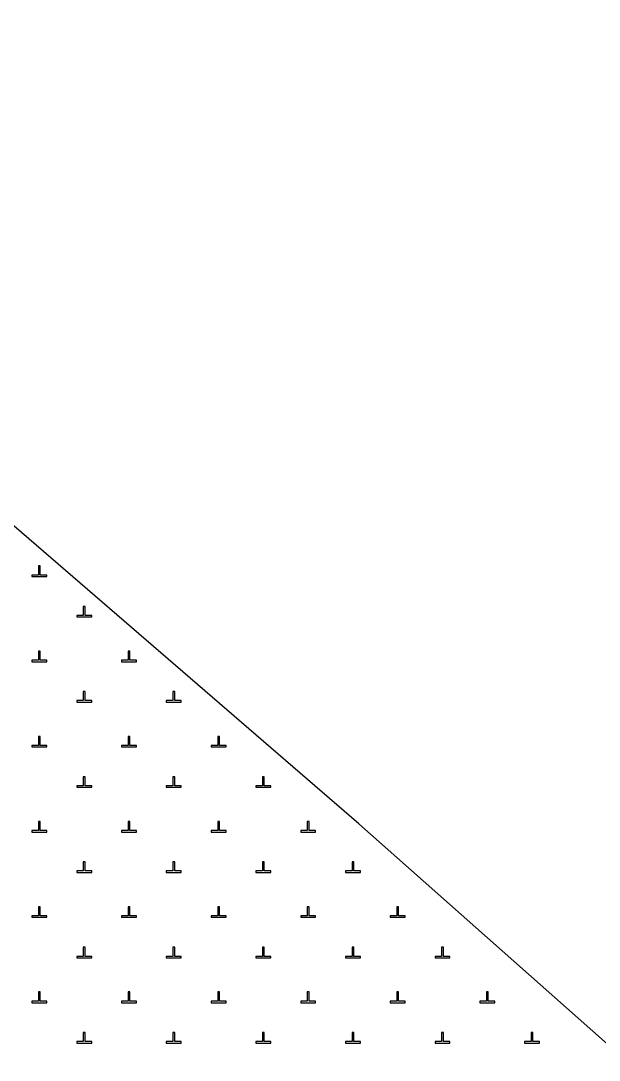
# Model space of a CAD drawing. Extents: x 550890 to 551618, y 1839259 to 1840146.
# Drawn here: x 551436.27 to 551455.64, y 1840040.93 to 1840075.71 of the extents above; entities that cross this region are included whole.
import ezdxf

# ---------------------------------------------------------------- set-up
doc = ezdxf.new("R2010")
doc.units = 0
doc.layers.add('Level 19', color=7, linetype='Continuous')
doc.layers.add('Level 23', color=7, linetype='Continuous')

msp = doc.modelspace()

# ---------------------------------------------------------------- linework, layer by layer
at = {"layer": 'Level 19'}
for p, q in [((551436.92, 1840057.47), (551436.86, 1840057.47)), ((551436.86, 1840057.47), (551436.86, 1840057.16)), ((551436.92, 1840057.16), (551436.92, 1840057.47)), ((551436.86, 1840057.16), (551436.64, 1840057.16)), ((551436.64, 1840057.16), (551436.64, 1840057.11)), ((551436.64, 1840057.11), (551437.14, 1840057.11)), ((551437.14, 1840057.16), (551436.92, 1840057.16)), ((551437.14, 1840057.11), (551437.14, 1840057.16)), ((551438.42, 1840056.11), (551438.36, 1840056.11)), ((551438.36, 1840056.11), (551438.36, 1840055.81)), ((551438.42, 1840055.81), (551438.42, 1840056.11)), ((551438.36, 1840055.81), (551438.14, 1840055.81)), ((551438.14, 1840055.81), (551438.14, 1840055.76)), ((551438.14, 1840055.76), (551438.64, 1840055.76)), ((551438.64, 1840055.81), (551438.42, 1840055.81)), ((551438.64, 1840055.76), (551438.64, 1840055.81)), ((551436.92, 1840054.61), (551436.86, 1840054.61)), ((551436.86, 1840054.61), (551436.86, 1840054.31)), ((551436.92, 1840054.31), (551436.92, 1840054.61)), ((551439.92, 1840054.61), (551439.86, 1840054.61)), ((551439.86, 1840054.61), (551439.86, 1840054.31)), ((551439.92, 1840054.31), (551439.92, 1840054.61)), ((551436.86, 1840054.31), (551436.64, 1840054.31)), ((551436.64, 1840054.31), (551436.64, 1840054.26)), ((551436.64, 1840054.26), (551437.14, 1840054.26)), ((551437.14, 1840054.31), (551436.92, 1840054.31)), ((551437.14, 1840054.26), (551437.14, 1840054.31)), ((551439.86, 1840054.31), (551439.64, 1840054.31)), ((551439.64, 1840054.31), (551439.64, 1840054.26)), ((551439.64, 1840054.26), (551440.14, 1840054.26)), ((551440.14, 1840054.31), (551439.92, 1840054.31)), ((551440.14, 1840054.26), (551440.14, 1840054.31)), ((551438.42, 1840053.26), (551438.36, 1840053.26)), ((551438.36, 1840053.26), (551438.36, 1840052.96)), ((551438.42, 1840052.96), (551438.42, 1840053.26)), ((551441.42, 1840053.26), (551441.36, 1840053.26)), ((551441.36, 1840053.26), (551441.36, 1840052.96)), ((551441.42, 1840052.96), (551441.42, 1840053.26)), ((551438.36, 1840052.96), (551438.14, 1840052.96)), ((551438.14, 1840052.96), (551438.14, 1840052.91)), ((551438.14, 1840052.91), (551438.64, 1840052.91)), ((551438.64, 1840052.96), (551438.42, 1840052.96)), ((551438.64, 1840052.91), (551438.64, 1840052.96)), ((551441.36, 1840052.96), (551441.14, 1840052.96)), ((551441.14, 1840052.96), (551441.14, 1840052.91)), ((551441.14, 1840052.91), (551441.64, 1840052.91)), ((551441.64, 1840052.96), (551441.42, 1840052.96)), ((551441.64, 1840052.91), (551441.64, 1840052.96)), ((551436.86, 1840051.46), (551436.64, 1840051.46)), ((551436.64, 1840051.46), (551436.64, 1840051.41)), ((551436.92, 1840051.76), (551436.86, 1840051.76)), ((551436.86, 1840051.76), (551436.86, 1840051.46)), ((551436.92, 1840051.46), (551436.92, 1840051.76)), ((551437.14, 1840051.46), (551436.92, 1840051.46)), ((551437.14, 1840051.41), (551437.14, 1840051.46)), ((551439.86, 1840051.46), (551439.64, 1840051.46)), ((551439.64, 1840051.46), (551439.64, 1840051.41)), ((551439.92, 1840051.76), (551439.86, 1840051.76)), ((551439.86, 1840051.76), (551439.86, 1840051.46)), ((551439.92, 1840051.46), (551439.92, 1840051.76)), ((551440.14, 1840051.46), (551439.92, 1840051.46)), ((551440.14, 1840051.41), (551440.14, 1840051.46)), ((551442.86, 1840051.46), (551442.64, 1840051.46)), ((551442.64, 1840051.46), (551442.64, 1840051.41)), ((551442.92, 1840051.76), (551442.86, 1840051.76)), ((551442.86, 1840051.76), (551442.86, 1840051.46)), ((551442.92, 1840051.46), (551442.92, 1840051.76)), ((551443.14, 1840051.46), (551442.92, 1840051.46)), ((551443.14, 1840051.41), (551443.14, 1840051.46)), ((551436.64, 1840051.41), (551437.14, 1840051.41)), ((551439.64, 1840051.41), (551440.14, 1840051.41)), ((551442.64, 1840051.41), (551443.14, 1840051.41)), ((551438.42, 1840050.41), (551438.36, 1840050.41)), ((551438.36, 1840050.41), (551438.36, 1840050.11)), ((551438.42, 1840050.11), (551438.42, 1840050.41)), ((551441.42, 1840050.41), (551441.36, 1840050.41)), ((551441.36, 1840050.41), (551441.36, 1840050.11)), ((551441.42, 1840050.11), (551441.42, 1840050.41)), ((551444.42, 1840050.41), (551444.36, 1840050.41)), ((551444.36, 1840050.41), (551444.36, 1840050.11)), ((551444.42, 1840050.11), (551444.42, 1840050.41)), ((551438.36, 1840050.11), (551438.14, 1840050.11)), ((551438.14, 1840050.11), (551438.14, 1840050.06)), ((551438.14, 1840050.06), (551438.64, 1840050.06)), ((551438.64, 1840050.11), (551438.42, 1840050.11)), ((551438.64, 1840050.06), (551438.64, 1840050.11)), ((551441.36, 1840050.11), (551441.14, 1840050.11)), ((551441.14, 1840050.11), (551441.14, 1840050.06)), ((551441.14, 1840050.06), (551441.64, 1840050.06)), ((551441.64, 1840050.11), (551441.42, 1840050.11)), ((551441.64, 1840050.06), (551441.64, 1840050.11)), ((551444.36, 1840050.11), (551444.14, 1840050.11)), ((551444.14, 1840050.11), (551444.14, 1840050.06)), ((551444.14, 1840050.06), (551444.64, 1840050.06)), ((551444.64, 1840050.11), (551444.42, 1840050.11)), ((551444.64, 1840050.06), (551444.64, 1840050.11)), ((551436.92, 1840048.91), (551436.86, 1840048.91)), ((551436.86, 1840048.91), (551436.86, 1840048.61)), ((551436.92, 1840048.61), (551436.92, 1840048.91)), ((551439.92, 1840048.91), (551439.86, 1840048.91)), ((551439.86, 1840048.91), (551439.86, 1840048.61)), ((551439.92, 1840048.61), (551439.92, 1840048.91)), ((551442.92, 1840048.91), (551442.86, 1840048.91)), ((551442.86, 1840048.91), (551442.86, 1840048.61)), ((551442.92, 1840048.61), (551442.92, 1840048.91)), ((551445.92, 1840048.91), (551445.86, 1840048.91)), ((551445.86, 1840048.91), (551445.86, 1840048.61)), ((551445.92, 1840048.61), (551445.92, 1840048.91)), ((551436.86, 1840048.61), (551436.64, 1840048.61)), ((551436.64, 1840048.61), (551436.64, 1840048.56)), ((551436.64, 1840048.56), (551437.14, 1840048.56)), ((551437.14, 1840048.61), (551436.92, 1840048.61)), ((551437.14, 1840048.56), (551437.14, 1840048.61)), ((551439.86, 1840048.61), (551439.64, 1840048.61)), ((551439.64, 1840048.61), (551439.64, 1840048.56)), ((551439.64, 1840048.56), (551440.14, 1840048.56)), ((551440.14, 1840048.61), (551439.92, 1840048.61)), ((551440.14, 1840048.56), (551440.14, 1840048.61)), ((551442.86, 1840048.61), (551442.64, 1840048.61)), ((551442.64, 1840048.61), (551442.64, 1840048.56)), ((551442.64, 1840048.56), (551443.14, 1840048.56)), ((551443.14, 1840048.61), (551442.92, 1840048.61)), ((551443.14, 1840048.56), (551443.14, 1840048.61)), ((551445.86, 1840048.61), (551445.64, 1840048.61)), ((551445.64, 1840048.61), (551445.64, 1840048.56)), ((551445.64, 1840048.56), (551446.14, 1840048.56)), ((551446.14, 1840048.61), (551445.92, 1840048.61)), ((551446.14, 1840048.56), (551446.14, 1840048.61)), ((551438.36, 1840047.26), (551438.14, 1840047.26)), ((551438.14, 1840047.26), (551438.14, 1840047.21)), ((551438.42, 1840047.56), (551438.36, 1840047.56)), ((551438.36, 1840047.56), (551438.36, 1840047.26)), ((551438.42, 1840047.26), (551438.42, 1840047.56)), ((551438.64, 1840047.26), (551438.42, 1840047.26)), ((551438.64, 1840047.21), (551438.64, 1840047.26)), ((551441.36, 1840047.26), (551441.14, 1840047.26)), ((551441.14, 1840047.26), (551441.14, 1840047.21)), ((551441.42, 1840047.56), (551441.36, 1840047.56)), ((551441.36, 1840047.56), (551441.36, 1840047.26)), ((551441.42, 1840047.26), (551441.42, 1840047.56)), ((551441.64, 1840047.26), (551441.42, 1840047.26)), ((551441.64, 1840047.21), (551441.64, 1840047.26)), ((551444.36, 1840047.26), (551444.14, 1840047.26)), ((551444.14, 1840047.26), (551444.14, 1840047.21)), ((551444.42, 1840047.56), (551444.36, 1840047.56)), ((551444.36, 1840047.56), (551444.36, 1840047.26)), ((551444.42, 1840047.26), (551444.42, 1840047.56)), ((551444.64, 1840047.26), (551444.42, 1840047.26)), ((551444.64, 1840047.21), (551444.64, 1840047.26)), ((551447.36, 1840047.26), (551447.14, 1840047.26)), ((551447.14, 1840047.26), (551447.14, 1840047.21)), ((551447.42, 1840047.56), (551447.36, 1840047.56)), ((551447.36, 1840047.56), (551447.36, 1840047.26)), ((551447.42, 1840047.26), (551447.42, 1840047.56)), ((551447.64, 1840047.26), (551447.42, 1840047.26)), ((551447.64, 1840047.21), (551447.64, 1840047.26)), ((551438.14, 1840047.21), (551438.64, 1840047.21)), ((551441.14, 1840047.21), (551441.64, 1840047.21)), ((551444.14, 1840047.21), (551444.64, 1840047.21)), ((551447.14, 1840047.21), (551447.64, 1840047.21)), ((551436.92, 1840046.06), (551436.86, 1840046.06)), ((551436.86, 1840046.06), (551436.86, 1840045.76)), ((551436.92, 1840045.76), (551436.92, 1840046.06)), ((551439.92, 1840046.06), (551439.86, 1840046.06)), ((551439.86, 1840046.06), (551439.86, 1840045.76)), ((551439.92, 1840045.76), (551439.92, 1840046.06)), ((551442.92, 1840046.06), (551442.86, 1840046.06)), ((551442.86, 1840046.06), (551442.86, 1840045.76)), ((551442.92, 1840045.76), (551442.92, 1840046.06)), ((551445.92, 1840046.06), (551445.86, 1840046.06)), ((551445.86, 1840046.06), (551445.86, 1840045.76)), ((551445.92, 1840045.76), (551445.92, 1840046.06)), ((551448.92, 1840046.06), (551448.86, 1840046.06)), ((551448.86, 1840046.06), (551448.86, 1840045.76)), ((551448.92, 1840045.76), (551448.92, 1840046.06)), ((551436.86, 1840045.76), (551436.64, 1840045.76)), ((551436.64, 1840045.76), (551436.64, 1840045.71)), ((551436.64, 1840045.71), (551437.14, 1840045.71)), ((551437.14, 1840045.76), (551436.92, 1840045.76)), ((551437.14, 1840045.71), (551437.14, 1840045.76)), ((551439.86, 1840045.76), (551439.64, 1840045.76)), ((551439.64, 1840045.76), (551439.64, 1840045.71)), ((551439.64, 1840045.71), (551440.14, 1840045.71)), ((551440.14, 1840045.76), (551439.92, 1840045.76)), ((551440.14, 1840045.71), (551440.14, 1840045.76)), ((551442.86, 1840045.76), (551442.64, 1840045.76)), ((551442.64, 1840045.76), (551442.64, 1840045.71)), ((551442.64, 1840045.71), (551443.14, 1840045.71)), ((551443.14, 1840045.76), (551442.92, 1840045.76)), ((551443.14, 1840045.71), (551443.14, 1840045.76)), ((551445.86, 1840045.76), (551445.64, 1840045.76)), ((551445.64, 1840045.76), (551445.64, 1840045.71)), ((551445.64, 1840045.71), (551446.14, 1840045.71)), ((551446.14, 1840045.76), (551445.92, 1840045.76)), ((551446.14, 1840045.71), (551446.14, 1840045.76)), ((551448.86, 1840045.76), (551448.64, 1840045.76)), ((551448.64, 1840045.76), (551448.64, 1840045.71)), ((551448.64, 1840045.71), (551449.14, 1840045.71)), ((551449.14, 1840045.76), (551448.92, 1840045.76)), ((551449.14, 1840045.71), (551449.14, 1840045.76)), ((551438.42, 1840044.71), (551438.36, 1840044.71)), ((551438.36, 1840044.71), (551438.36, 1840044.4)), ((551438.42, 1840044.4), (551438.42, 1840044.71)), ((551441.42, 1840044.71), (551441.36, 1840044.71)), ((551441.36, 1840044.71), (551441.36, 1840044.4)), ((551441.42, 1840044.4), (551441.42, 1840044.71)), ((551444.42, 1840044.71), (551444.36, 1840044.71)), ((551444.36, 1840044.71), (551444.36, 1840044.4)), ((551444.42, 1840044.4), (551444.42, 1840044.71)), ((551447.42, 1840044.71), (551447.36, 1840044.71)), ((551447.36, 1840044.71), (551447.36, 1840044.4)), ((551447.42, 1840044.4), (551447.42, 1840044.71)), ((551450.42, 1840044.71), (551450.36, 1840044.71)), ((551450.36, 1840044.71), (551450.36, 1840044.4)), ((551450.42, 1840044.4), (551450.42, 1840044.71)), ((551438.36, 1840044.4), (551438.14, 1840044.4)), ((551438.14, 1840044.4), (551438.14, 1840044.35)), ((551438.14, 1840044.35), (551438.64, 1840044.35)), ((551438.64, 1840044.4), (551438.42, 1840044.4)), ((551438.64, 1840044.35), (551438.64, 1840044.4)), ((551441.36, 1840044.4), (551441.14, 1840044.4)), ((551441.14, 1840044.4), (551441.14, 1840044.35)), ((551441.14, 1840044.35), (551441.64, 1840044.35)), ((551441.64, 1840044.4), (551441.42, 1840044.4)), ((551441.64, 1840044.35), (551441.64, 1840044.4)), ((551444.36, 1840044.4), (551444.14, 1840044.4)), ((551444.14, 1840044.4), (551444.14, 1840044.35)), ((551444.14, 1840044.35), (551444.64, 1840044.35)), ((551444.64, 1840044.4), (551444.42, 1840044.4)), ((551444.64, 1840044.35), (551444.64, 1840044.4)), ((551447.36, 1840044.4), (551447.14, 1840044.4)), ((551447.14, 1840044.4), (551447.14, 1840044.35)), ((551447.14, 1840044.35), (551447.64, 1840044.35)), ((551447.64, 1840044.4), (551447.42, 1840044.4)), ((551447.64, 1840044.35), (551447.64, 1840044.4)), ((551450.36, 1840044.4), (551450.14, 1840044.4)), ((551450.14, 1840044.4), (551450.14, 1840044.35)), ((551450.14, 1840044.35), (551450.64, 1840044.35)), ((551450.64, 1840044.4), (551450.42, 1840044.4)), ((551450.64, 1840044.35), (551450.64, 1840044.4)), ((551436.92, 1840043.21), (551436.86, 1840043.21)), ((551436.86, 1840043.21), (551436.86, 1840042.9)), ((551436.92, 1840042.9), (551436.92, 1840043.21)), ((551439.92, 1840043.21), (551439.86, 1840043.21)), ((551439.86, 1840043.21), (551439.86, 1840042.9)), ((551439.92, 1840042.9), (551439.92, 1840043.21)), ((551442.92, 1840043.21), (551442.86, 1840043.21)), ((551442.86, 1840043.21), (551442.86, 1840042.9)), ((551442.92, 1840042.9), (551442.92, 1840043.21)), ((551445.92, 1840043.21), (551445.86, 1840043.21)), ((551445.86, 1840043.21), (551445.86, 1840042.9)), ((551445.92, 1840042.9), (551445.92, 1840043.21)), ((551448.92, 1840043.21), (551448.86, 1840043.21)), ((551448.86, 1840043.21), (551448.86, 1840042.9)), ((551448.92, 1840042.9), (551448.92, 1840043.21)), ((551451.92, 1840043.21), (551451.86, 1840043.21)), ((551451.86, 1840043.21), (551451.86, 1840042.9)), ((551451.92, 1840042.9), (551451.92, 1840043.21)), ((551436.86, 1840042.9), (551436.64, 1840042.9)), ((551436.64, 1840042.9), (551436.64, 1840042.85)), ((551436.64, 1840042.85), (551437.14, 1840042.85)), ((551437.14, 1840042.9), (551436.92, 1840042.9)), ((551437.14, 1840042.85), (551437.14, 1840042.9)), ((551439.86, 1840042.9), (551439.64, 1840042.9)), ((551439.64, 1840042.9), (551439.64, 1840042.85)), ((551439.64, 1840042.85), (551440.14, 1840042.85)), ((551440.14, 1840042.9), (551439.92, 1840042.9)), ((551440.14, 1840042.85), (551440.14, 1840042.9)), ((551442.86, 1840042.9), (551442.64, 1840042.9)), ((551442.64, 1840042.9), (551442.64, 1840042.85)), ((551442.64, 1840042.85), (551443.14, 1840042.85)), ((551443.14, 1840042.9), (551442.92, 1840042.9)), ((551443.14, 1840042.85), (551443.14, 1840042.9)), ((551445.86, 1840042.9), (551445.64, 1840042.9)), ((551445.64, 1840042.9), (551445.64, 1840042.85)), ((551445.64, 1840042.85), (551446.14, 1840042.85)), ((551446.14, 1840042.9), (551445.92, 1840042.9)), ((551446.14, 1840042.85), (551446.14, 1840042.9)), ((551448.86, 1840042.9), (551448.64, 1840042.9)), ((551448.64, 1840042.9), (551448.64, 1840042.85)), ((551448.64, 1840042.85), (551449.14, 1840042.85)), ((551449.14, 1840042.9), (551448.92, 1840042.9)), ((551449.14, 1840042.85), (551449.14, 1840042.9)), ((551451.86, 1840042.9), (551451.64, 1840042.9)), ((551451.64, 1840042.9), (551451.64, 1840042.85)), ((551451.64, 1840042.85), (551452.14, 1840042.85)), ((551452.14, 1840042.9), (551451.92, 1840042.9)), ((551452.14, 1840042.85), (551452.14, 1840042.9)), ((551438.42, 1840041.85), (551438.36, 1840041.85)), ((551438.36, 1840041.85), (551438.36, 1840041.55)), ((551438.42, 1840041.55), (551438.42, 1840041.85)), ((551441.42, 1840041.85), (551441.36, 1840041.85)), ((551441.36, 1840041.85), (551441.36, 1840041.55)), ((551441.42, 1840041.55), (551441.42, 1840041.85)), ((551444.42, 1840041.85), (551444.36, 1840041.85)), ((551444.36, 1840041.85), (551444.36, 1840041.55)), ((551444.42, 1840041.55), (551444.42, 1840041.85)), ((551447.42, 1840041.85), (551447.36, 1840041.85)), ((551447.36, 1840041.85), (551447.36, 1840041.55)), ((551447.42, 1840041.55), (551447.42, 1840041.85)), ((551450.42, 1840041.85), (551450.36, 1840041.85)), ((551450.36, 1840041.85), (551450.36, 1840041.55)), ((551450.42, 1840041.55), (551450.42, 1840041.85)), ((551453.42, 1840041.85), (551453.36, 1840041.85)), ((551453.36, 1840041.85), (551453.36, 1840041.55)), ((551453.42, 1840041.55), (551453.42, 1840041.85)), ((551438.36, 1840041.55), (551438.14, 1840041.55)), ((551438.14, 1840041.55), (551438.14, 1840041.5)), ((551438.14, 1840041.5), (551438.64, 1840041.5)), ((551438.64, 1840041.55), (551438.42, 1840041.55)), ((551438.64, 1840041.5), (551438.64, 1840041.55)), ((551441.36, 1840041.55), (551441.14, 1840041.55)), ((551441.14, 1840041.55), (551441.14, 1840041.5)), ((551441.14, 1840041.5), (551441.64, 1840041.5)), ((551441.64, 1840041.55), (551441.42, 1840041.55)), ((551441.64, 1840041.5), (551441.64, 1840041.55)), ((551444.36, 1840041.55), (551444.14, 1840041.55)), ((551444.14, 1840041.55), (551444.14, 1840041.5)), ((551444.14, 1840041.5), (551444.64, 1840041.5)), ((551444.64, 1840041.55), (551444.42, 1840041.55)), ((551444.64, 1840041.5), (551444.64, 1840041.55)), ((551447.36, 1840041.55), (551447.14, 1840041.55)), ((551447.14, 1840041.55), (551447.14, 1840041.5)), ((551447.14, 1840041.5), (551447.64, 1840041.5)), ((551447.64, 1840041.55), (551447.42, 1840041.55)), ((551447.64, 1840041.5), (551447.64, 1840041.55)), ((551450.36, 1840041.55), (551450.14, 1840041.55)), ((551450.14, 1840041.55), (551450.14, 1840041.5)), ((551450.14, 1840041.5), (551450.64, 1840041.5)), ((551450.64, 1840041.55), (551450.42, 1840041.55)), ((551450.64, 1840041.5), (551450.64, 1840041.55)), ((551453.36, 1840041.55), (551453.14, 1840041.55)), ((551453.14, 1840041.55), (551453.14, 1840041.5)), ((551453.14, 1840041.5), (551453.64, 1840041.5)), ((551453.64, 1840041.55), (551453.42, 1840041.55)), ((551453.64, 1840041.5), (551453.64, 1840041.55))]:
    msp.add_line(p, q, dxfattribs=at)
at = {"layer": 'Level 23'}
msp.add_lwpolyline([(551536.48, 1839869.75), (551540.82, 1839945.93), (551540.38, 1839955.25), (551538.81, 1839963.99), (551536.79, 1839970.12), (551532.43, 1839978.75), (551527.81, 1839986.2), (551521.78, 1839991.93), (551515.92, 1839996.51), (551468.78, 1840031.67), (551456.7, 1840040.77), (551447.59, 1840048.84), (551426.95, 1840066.64), (551402.18, 1840086.48), (551380.41, 1840102.63)], dxfattribs=at)

doc.saveas('drawing.dxf')
